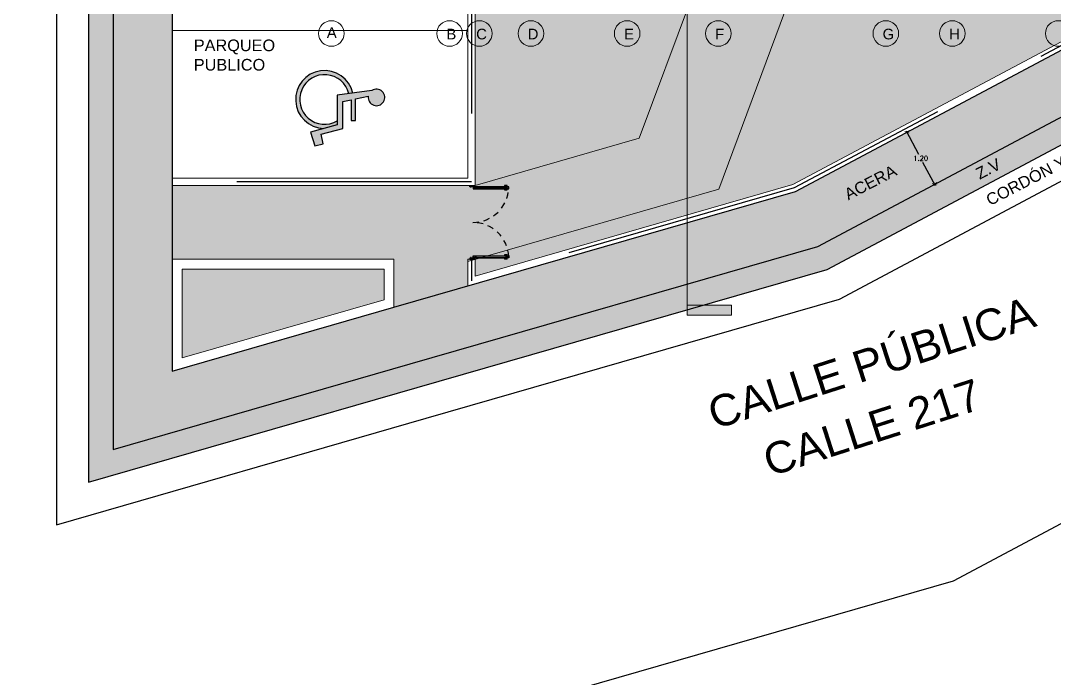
# Model space of a CAD drawing. Header units: inches. Extents: x -6 to 158, y 10 to 161.
# Drawn here: x 18.83 to 39.81, y 63.07 to 76.43 of the extents above; entities that cross this region are included whole.
import ezdxf

# ---------------------------------------------------------------- set-up
doc = ezdxf.new("R2010")
doc.units = ezdxf.units.IN
doc.header["$MEASUREMENT"] = 0
doc.linetypes.add('Hidden', pattern=[7.14375, 4.7625, -2.38125])
doc.linetypes.add('Trim_HIDDEN', pattern=[0.375, 0.25, -0.125])
for name, color, linetype in [('2 Ejes 2', 2, 'Continuous'), ('6', 6, 'Continuous'), ('_Trim_Achurados', 253, 'Continuous'), ('_Trim_Ventaneria', 2, 'Continuous'), ('HATCH ACERA QUIRIBI', 33, 'FENCELINE1'), ('HATCH ZONA VERDE QUIRIBI', 119, 'FENCELINE1'), ('PLUMA1', 1, 'Continuous')]:
    doc.layers.add(name, color=color, linetype=linetype)
for name, color, linetype, lineweight in [('A-FLOR', 5, 'Continuous', 9), ('A-FLOR-LEVL', 51, 'Continuous', 9), ('G-ANNO-SYMB', 111, 'Continuous', 9), ('S-GRID-IDEN', 1, 'Continuous', 9)]:
    doc.layers.add(name, color=color, linetype=linetype, lineweight=lineweight)
doc.layers.add('Sector terreno natural', color=7, linetype='Continuous', lineweight=13, true_color=0xa28c7c)
doc.styles.add('Arial', font='arial.ttf', dxfattribs={"height": 250})
doc.styles.add('Arial_1', font='arial.ttf', dxfattribs={"height": 450})
doc.styles.add('DETALLES$0$DETALLES$0$TEXTO GENERAL', font='romans.shx')
doc.styles.get("Standard").update_dxf_attribs({"font": 'arial.ttf'})
doc.linetypes.add('FENCELINE1', pattern='A,0.25,-0.1,[133,ltypeshp.shx,S=0.1,R=0,X=-0.1,Y=0],-0.1,1', length=1.45)
doc.dimstyles.new('DISTRIBUCIÓN$0$PLANTA ARQUITECTONICA$0$STANDARD', dxfattribs={"dimscale": 0, "dimtxt": 0.1, "dimasz": 0.075, "dimexe": 0.0333, "dimexo": 0.0333, "dimgap": 0.0333, "dimtad": 0, "dimtih": 1, "dimtoh": 1, "dimzin": 0, "dimdsep": 46, "dimtxsty": 'DETALLES$0$DETALLES$0$TEXTO GENERAL', "dimblk": 'DISTRIBUCIÓN$0$PLANTA ARQUITECTONICA$0$_ARCHTICK', "dimcen": 0.0333, "dimdle": 0.0333, "dimclrd": 124, "dimclre": 124, "dimclrt": 1, "dimaunit": 1, "dimadec": 0, "dimazin": 0, "dimtfac": 1, "dimtix": 1, "dimtmove": 2, "dimatfit": 3, "dimfxl": 2, "dimtolj": 1, "dimtzin": 0, "dimarcsym": 0})
pattern_1 = [(90, (-2717.0635, -1543.11324), (-0.0898025612, 0.0898025612), [0.0238125, -0.1557926224]), (45, (-2717.0635, -1543.11324), (-0.089802561, 0.089802561), [0.0238125, -0.1031875]), (135, (-2717.0635, -1543.11324), (-0.089802561, -0.089802561), [0.0238125, -0.1031875])]

# ---------------------------------------------------------------- blocks, each defined once
blk = doc.blocks.new('Sección - M_Section Tail - Filled-14299-Level 1')
at = {"layer": 'G-ANNO-SYMB'}
blk.add_hatch(color=256, dxfattribs=at).paths.add_polyline_path([(0, 9), (0, 0), (-2, 0), (-2, 9)], flags=0)
at = {"layer": 'G-ANNO-SYMB', "lineweight": 18}
for p, q in [((0, 9), (-2, 9)), ((-2, 9), (-2, 0)), ((0, 0), (0, 9)), ((-2, 0), (0, 0))]:
    blk.add_line(p, q, dxfattribs=at)
blk = doc.blocks.new('Grid - M_Grid Head - Circle-10837-Section 2')
at = {"layer": 'S-GRID-IDEN'}
blk.add_circle((-13844, 10530), 325, dxfattribs=at)
blk = doc.blocks.new('Minus')
at = {"layer": '_Trim_Achurados'}
h = blk.add_hatch(color=256, dxfattribs=at)
h.paths.add_polyline_path([(0.321, 0.201), (0.023, 0.201), (0.004, 0.294), (0.232, 0.294), (0.232, 0.34), (-0.006, 0.34), (-0.035, 0.481, 4.631739), (-0.099, 0.521), (-0.046, 0.139), (0.278, 0.139), (0.359, -0.154), (0.51, -0.108), (0.487, -0.015), (0.381, -0.039)])
h.paths.add_polyline_path([(0.319, -0.009), (0.278, 0.139), (0.236, 0.139, -3.033639), (-0.064, 0.266), (-0.07, 0.311, 2.045107)])
at = {"layer": 'PLUMA1'}
for p, q in [((-0.099, 0.521), (-0.046, 0.139)), ((-0.006, 0.34), (-0.035, 0.481)), ((0.232, 0.34), (-0.006, 0.34)), ((0.004, 0.294), (0.232, 0.294)), ((0.023, 0.201), (0.004, 0.294)), ((0.232, 0.294), (0.232, 0.34)), ((-0.046, 0.139), (0.278, 0.139)), ((0.321, 0.201), (0.023, 0.201)), ((0.278, 0.139), (0.359, -0.154)), ((0.381, -0.039), (0.321, 0.201)), ((0.359, -0.154), (0.51, -0.108)), ((0.487, -0.015), (0.381, -0.039)), ((0.51, -0.108), (0.487, -0.015))]:
    blk.add_line(p, q, dxfattribs=at)
for centre, radius, start, end in [((-0.023, 0.571), 0.0912, 262.396, 213.663), ((0, 0), 0.319, 102.7005, 358.4712), ((0, 0), 0.274, 103.5098, 30.5332)]:
    blk.add_arc(centre, radius, start, end, dxfattribs=at)
blk = doc.blocks.new('*U932')
at = {"layer": '_Trim_Ventaneria', "color": 250}
for p, q in [((0.003, 0.722), (0.003, 0.672)), ((0.013, 0.722), (0.013, 0.717)), ((0.013, 0.672), (0.013, 0.677)), ((0.028, 0.707), (0.023, 0.707)), ((0.023, 0.707), (0.023, 0.687)), ((0.028, 0.687), (0.023, 0.687)), ((0.028, 0.707), (0.068, 0.707)), ((0.068, 0.707), (0.073, 0.707)), ((0.068, 0.687), (0.073, 0.687)), ((0.073, 0.707), (0.073, 0.687)), ((0.083, 0.722), (0.083, 0.717)), ((0.083, 0.672), (0.083, 0.677)), ((0.093, 0.722), (0.093, 0.672)), ((1.407, 0.722), (1.407, 0.672)), ((1.417, 0.722), (1.417, 0.717)), ((1.417, 0.672), (1.417, 0.677)), ((1.432, 0.707), (1.427, 0.707)), ((1.427, 0.707), (1.427, 0.687)), ((1.432, 0.687), (1.427, 0.687)), ((1.472, 0.707), (1.432, 0.707)), ((1.472, 0.707), (1.477, 0.707)), ((1.472, 0.687), (1.477, 0.687)), ((1.477, 0.707), (1.477, 0.687)), ((1.487, 0.722), (1.487, 0.717)), ((1.487, 0.672), (1.487, 0.677)), ((1.497, 0.722), (1.497, 0.672)), ((0.028, 0.087), (0.068, 0.087)), ((1.472, 0.087), (1.432, 0.087)), ((0.035, -0.022), (0.025, -0.008)), ((0.035, -0.008), (0.025, -0.022)), ((1.465, -0.022), (1.475, -0.008)), ((1.465, -0.008), (1.475, -0.022))]:
    blk.add_line(p, q, dxfattribs=at)
for points in [[(0.028, 0.037), (0.068, 0.037), (0.068, 0.757), (0.028, 0.757)], [(0.033, 0.712), (0.063, 0.712), (0.063, 0.752), (0.033, 0.752)], [(0.063, 0.087), (0.033, 0.087), (0.033, 0.707), (0.063, 0.707)], [(1.472, 0.037), (1.432, 0.037), (1.432, 0.757), (1.472, 0.757)], [(1.467, 0.712), (1.437, 0.712), (1.437, 0.752), (1.467, 0.752)], [(1.437, 0.087), (1.467, 0.087), (1.467, 0.707), (1.437, 0.707)], [(0, -0.035), (0, 0.035), (0.025, 0.035), (0.025, -0.035)], [(0.005, -0.03), (0.005, 0.03), (0.02, 0.03), (0.02, -0.03)], [(0.033, 0.083), (0.063, 0.083), (0.063, 0.042), (0.033, 0.042)], [(1.467, 0.083), (1.437, 0.083), (1.437, 0.042), (1.467, 0.042)], [(1.5, -0.035), (1.5, 0.035), (1.475, 0.035), (1.475, -0.035)], [(1.495, -0.03), (1.495, 0.03), (1.48, 0.03), (1.48, -0.03)], [(0.025, -0.022), (0.025, -0.008), (0.035, -0.008), (0.035, -0.022)], [(1.475, -0.022), (1.475, -0.008), (1.465, -0.008), (1.465, -0.022)]]:
    blk.add_lwpolyline(points, close=True, dxfattribs=at)
at = {"layer": '_Trim_Ventaneria', "color": 250, "const_width": 0.005}
for points in [[(0.024, 0.036, 1), (0.029, 0.036, 1)], [(1.476, 0.036, -1), (1.471, 0.036, -1)]]:
    blk.add_lwpolyline(points, format="xyb", close=True, dxfattribs=at)
at = {"layer": '_Trim_Ventaneria', "color": 250}
for centre in [(0.026, 0.036), (1.474, 0.036)]:
    blk.add_circle(centre, 0.005, dxfattribs=at)
for centre, radius, start, end in [((0.008, 0.722), 0.005, 0, 180), ((0.008, 0.672), 0.005, 180, 0), ((0.023, 0.717), 0.01, 180, 270), ((0.023, 0.677), 0.01, 90, 180), ((0.073, 0.717), 0.01, 270, 0), ((0.073, 0.677), 0.01, 0, 90), ((0.087, 0.722), 0.005, 0, 180), ((0.087, 0.672), 0.005, 180, 0), ((1.412, 0.722), 0.005, 0, 180), ((1.412, 0.672), 0.005, 180, 0), ((1.427, 0.717), 0.01, 180, 270), ((1.427, 0.677), 0.01, 90, 180), ((1.477, 0.717), 0.01, 270, 0), ((1.477, 0.677), 0.01, 0, 90), ((1.492, 0.722), 0.005, 0, 180), ((1.492, 0.672), 0.005, 180, 0)]:
    blk.add_arc(centre, radius, start, end, dxfattribs=at)
at = {"layer": '_Trim_Ventaneria', "color": 250, "linetype": 'Trim_HIDDEN', "ltscale": 0.5}
for centre, start, end in [((0.02, 0.027), 0, 87.5081), ((1.48, 0.027), 92.4919, 180)]:
    blk.add_arc(centre, 0.73, start, end, dxfattribs=at)
blk = doc.blocks.new('DISTRIBUCIÓN$0$PLANTA ARQUITECTONICA$0$_ARCHTICK')
at = {"color": 0, "linetype": 'ByBlock', "const_width": 0.15}
blk.add_lwpolyline([(-0.5, -0.5), (0.5, 0.5)], dxfattribs=at)
blk = doc.blocks.new('*D1071')
at = {"layer": 'Defpoints', "color": 0, "transparency": 16777216}
for p in [(36.899, 74.209), (37.381, 73.106), (37.463, 73.15)]:
    blk.add_point(p, dxfattribs=at)
at = {"layer": 'Sector terreno natural', "color": 124, "lineweight": -2, "transparency": 16777216}
for p, q in [((36.87, 74.193), (36.787, 74.149)), ((36.801, 74.195), (37.055, 73.719)), ((37.397, 73.077), (37.143, 73.552)), ((37.434, 73.134), (37.352, 73.091))]:
    blk.add_line(p, q, dxfattribs=at)
at = {"layer": 'Sector terreno natural', "color": 124, "lineweight": -2, "transparency": 16777216, "xscale": 0.075, "yscale": 0.075, "zscale": 0.075}
for p, rotation in [((36.817, 74.165), 118.0559143334781), ((37.381, 73.106), 298.0559143334781)]:
    blk.add_blockref('DISTRIBUCIÓN$0$PLANTA ARQUITECTONICA$0$_ARCHTICK', p, dxfattribs=dict(at, rotation=rotation))
at = {"layer": 'Sector terreno natural', "color": 1, "transparency": 16777216, "insert": (37.099, 73.636), "char_height": 0.1, "attachment_point": 5, "style": 'DETALLES$0$DETALLES$0$TEXTO GENERAL'}
blk.add_mtext('\\A1;1.20', dxfattribs=at)

msp = doc.modelspace()

# ---------------------------------------------------------------- hatches: boundary and pattern name
at = {"layer": 'HATCH ACERA QUIRIBI', "linetype": 'ByBlock'}
h = msp.add_hatch(dxfattribs=at)
h.set_pattern_fill('AR-SAND', color=33, scale=0.005)
h.set_pattern_definition([(37.5, (-2717.0635, -1543.11324), (-0.008000156, 0.244706619), [0, -0.19304, 0, -0.2159, 0, -0.206375]), (7.5, (-2717.0635, -1543.11324), (0.22476164, 0.35841255), [0, -0.10414, 0, -0.17399, 0, -0.066675]), (327.5, (-2717.2197, -1543.11324), (0.395496185, 0.000718592), [0, -0.0635, 0, -0.2286, 0, -0.29845]), (317.5, (-2717.2197, -1543.11324), (0.381778226, 0.11146466), [0, -0.03175, 0, -0.14986, 0, -0.17145])])
h.paths.add_polyline_path([(20.035, 112.376), (20.706, 97.421), (20.706, 84.362), (20.706, 67.719), (26.739, 69.458), (35.014, 71.845), (44.88, 77.103), (47.868, 92.706), (50.122, 111.79)])
h.paths.add_polyline_path([(21.291, 111.152), (21.906, 97.448), (21.906, 84.362), (21.906, 69.314), (26.406, 70.612), (34.561, 72.963), (43.809, 77.892), (46.682, 92.889), (48.775, 110.616)], flags=16)
h = msp.add_hatch(dxfattribs=at)
h.set_pattern_fill('AR-SAND', color=33, scale=0.005)
h.set_pattern_definition([(37.5, (-2956.6152, -1549.60437), (-0.008000156, 0.244706619), [0, -0.19304, 0, -0.2159, 0, -0.206375]), (7.5, (-2956.6152, -1549.60437), (0.224761642, 0.35841255), [0, -0.10414, 0, -0.17399, 0, -0.066675]), (327.5, (-2956.7714, -1549.60437), (0.395496185, 0.000718592), [0, -0.0635, 0, -0.2286, 0, -0.29845]), (317.5, (-2956.7714, -1549.60437), (0.381778226, 0.11146466), [0, -0.03175, 0, -0.14986, 0, -0.17145])])
h.paths.add_polyline_path([(25.056, 79.383), (24.056, 79.383), (24.056, 108.577), (37.461, 108.577), (37.461, 102.577), (45.991, 102.577), (43.876, 87.883), (40.961, 87.883), (40.961, 78.383), (34.999, 78.383), (32.999, 73.008), (27.906, 71.54), (27.906, 71.044), (26.406, 70.612), (26.406, 71.583), (21.906, 71.583), (21.906, 73.083), (28.056, 73.083), (31.384, 74.043), (32.999, 78.383), (28.056, 78.383), (28.056, 79.383), (36.311, 79.383), (36.311, 78.658), (36.461, 78.658), (36.461, 79.383), (39.961, 79.383), (39.961, 88.883), (43.01, 88.883), (44.837, 101.577), (36.461, 101.577), (36.461, 107.577), (25.056, 107.577)])
at = {"layer": 'HATCH ZONA VERDE QUIRIBI', "linetype": 'Continuous'}
h = msp.add_hatch(dxfattribs=at)
h.set_pattern_fill('GRASS', color=112, scale=0.005, style=0)
h.set_pattern_definition(pattern_1)
h.paths.add_polyline_path([(19.511, 112.887), (20.206, 97.41), (20.206, 84.362), (20.206, 67.055), (26.877, 68.978), (35.203, 71.379), (45.326, 76.774), (48.363, 92.629), (50.683, 112.279)])
h.paths.add_polyline_path([(20.035, 112.376), (20.706, 97.421), (20.706, 84.362), (20.706, 67.719), (26.739, 69.458), (35.014, 71.845), (44.88, 77.103), (47.868, 92.706), (50.122, 111.79)], flags=16)
h = msp.add_hatch(dxfattribs=at)
h.set_pattern_fill('GRASS', color=112, scale=0.005, style=0)
h.set_pattern_definition(pattern_1)
h.paths.add_polyline_path([(26.206, 71.383), (26.206, 70.762), (22.106, 69.58), (22.106, 71.383)])
h.paths.add_polyline_path([(38.326, 110.609), (38.711, 110.601), (38.711, 110.812), (38.326, 110.82)])
h.paths.add_polyline_path([(38.711, 110.525), (38.326, 110.532), (38.326, 107.577), (38.711, 107.577)])
h.paths.add_polyline_path([(40.388, 110.493), (39.311, 110.514), (39.311, 107.577), (40.388, 107.577)])
h.paths.add_polyline_path([(39.311, 110.59), (40.388, 110.57), (40.388, 110.78), (39.311, 110.801)])
h.paths.add_polyline_path([(40.988, 110.558), (41.372, 110.551), (41.372, 110.76), (40.988, 110.768)])
h.paths.add_polyline_path([(41.372, 110.475), (40.988, 110.482), (40.988, 107.577), (41.373, 107.577)])
h.paths.add_polyline_path([(32.07, 77.519), (32.07, 77.319), (30.127, 77.319), (30.127, 77.519)])
h.paths.add_polyline_path([(32.999, 78.383), (28.056, 78.383), (28.056, 73.083), (31.384, 74.043)])
h.paths.add_polyline_path([(35.211, 77.519), (36.323, 77.519), (36.323, 77.319), (35.211, 77.319)])
h.paths.add_polyline_path([(35.874, 77.319), (35.874, 77.169), (35.61, 77.169), (35.61, 77.319)])
h.paths.add_polyline_path([(41.972, 110.54), (42.614, 110.527), (42.613, 110.451), (41.972, 110.463), (41.973, 107.577), (46.961, 107.577), (46.961, 104.567), (42.461, 104.567), (42.461, 102.577), (45.991, 102.577), (43.876, 87.883), (40.961, 87.883), (40.961, 78.383), (34.999, 78.383), (32.999, 73.008), (28.056, 71.583), (28.056, 71.243), (34.504, 73.103), (43.676, 77.991), (46.533, 92.912), (48.607, 110.469), (42.461, 110.589), (42.461, 110.739), (41.972, 110.749)])
h.paths.add_polyline_path([(28.925, 111.002), (28.925, 108.577), (37.461, 108.577), (37.461, 107.577), (37.726, 107.577), (37.726, 110.821), (38.246, 110.821), (37.461, 110.837), (37.461, 110.687), (31.061, 110.811), (31.061, 110.961), (25.056, 111.078), (25.056, 110.928), (21.448, 110.999), (22.056, 97.451), (22.056, 79.383), (22.775, 79.383), (22.656, 79.432), (22.622, 79.513), (22.622, 80.27), (22.736, 80.317), (23.993, 80.317), (24.056, 80.165), (24.056, 108.577), (27.341, 108.577), (27.341, 111.021), (27.941, 111.021), (27.941, 108.577), (28.326, 108.577), (28.326, 111.002)])
h.paths.add_polyline_path([(27.341, 110.742), (27.341, 110.818), (25.228, 110.859), (25.226, 110.782)])
h.paths.add_polyline_path([(28.326, 110.723), (28.326, 110.8), (27.941, 110.807), (27.941, 110.731)])
h.paths.add_polyline_path([(28.925, 110.788), (28.925, 110.712), (31.213, 110.668), (31.214, 110.745)])

# ---------------------------------------------------------------- linework, layer by layer
at = {"color": 251, "linetype": 'Hidden'}
msp.add_line((27.981, 71.583), (27.981, 71.144), dxfattribs=at)
for points in [[(42.461, 110.664), (48.691, 110.543), (46.607, 92.901), (43.742, 77.941), (34.533, 73.033), (27.981, 71.144)], [(21.981, 79.308), (27.981, 79.308), (27.981, 73.158), (21.906, 73.158)]]:
    msp.add_lwpolyline(points, dxfattribs=at)
at = {"color": 1}
msp.add_lwpolyline([(22.245, 60.576), (37.768, 65.052), (51.384, 72.309)], dxfattribs=at)
at = {"layer": '6', "color": 1}
for points in [[(18.831, 113.55), (19.556, 97.395), (19.556, 84.362), (19.556, 66.191), (27.058, 68.354), (35.449, 70.773), (45.906, 76.346), (49.005, 92.53), (51.413, 112.915)], [(19.511, 112.887), (20.206, 97.41), (20.206, 84.362), (20.206, 67.055), (26.877, 68.978), (35.203, 71.379), (45.326, 76.774), (48.363, 92.629), (50.683, 112.279)]]:
    msp.add_lwpolyline(points, close=True, dxfattribs=at)
at = {"layer": '6', "color": 2}
msp.add_lwpolyline([(20.035, 112.376), (20.706, 97.421), (20.706, 84.362), (20.706, 67.719), (26.739, 69.458), (35.014, 71.845), (44.88, 77.103), (47.868, 92.706), (50.122, 111.79)], close=True, dxfattribs=at)
at = {"layer": '6'}
msp.add_lwpolyline([(21.291, 111.152), (21.906, 97.448), (21.906, 84.362), (21.906, 69.314), (26.406, 70.612), (34.561, 72.963), (43.809, 77.892), (46.682, 92.889), (48.775, 110.616), (21.291, 111.152)], dxfattribs=at)
msp.add_lwpolyline([(21.291, 111.152), (21.906, 97.448), (21.906, 84.362), (21.906, 69.314), (26.406, 70.612), (34.561, 72.963), (43.809, 77.892), (46.682, 92.889), (48.775, 110.616), (21.291, 111.152)], dxfattribs=at)
at = {"layer": 'A-FLOR', "color": 1}
for p, q in [((20.706, 97.421), (20.706, 67.927)), ((32.999, 78.383), (31.384, 74.043)), ((32.999, 73.008), (34.999, 78.383)), ((31.384, 74.043), (28.056, 73.083)), ((28.056, 73.083), (21.906, 73.083)), ((27.906, 71.54), (32.999, 73.008)), ((21.906, 71.583), (26.406, 71.583)), ((26.406, 71.583), (26.406, 70.612)), ((27.906, 71.044), (27.906, 71.54))]:
    msp.add_line(p, q, dxfattribs=at)
at = {"layer": 'A-FLOR', "color": 5}
for p, q in [((21.906, 69.314), (21.906, 97.448)), ((43.809, 77.892), (34.561, 72.963)), ((34.561, 72.963), (21.906, 69.314))]:
    msp.add_line(p, q, dxfattribs=at)
at = {"layer": 'G-ANNO-SYMB'}
msp.add_line((32.361, 109.047), (32.361, 70.45), dxfattribs=at)
at = {"layer": 'G-ANNO-SYMB', "lineweight": 18}
msp.add_line((32.361, 75.21), (32.361, 74.01), dxfattribs=at)
at = {"layer": 'Sector terreno natural', "color": 2}
for p, q in [((27.906, 71.583), (27.906, 71.044)), ((27.906, 71.583), (28.056, 71.583)), ((28.056, 71.583), (28.056, 71.243))]:
    msp.add_line(p, q, dxfattribs=at)
for points in [[(42.461, 110.589), (48.607, 110.469), (46.533, 92.912), (43.676, 77.991), (34.504, 73.103), (28.056, 71.243)], [(22.056, 79.383), (28.056, 79.383), (28.056, 73.083), (21.906, 73.083)], [(21.906, 79.233), (27.906, 79.233), (27.906, 73.233), (21.906, 73.233)]]:
    msp.add_lwpolyline(points, dxfattribs=at)
at = {"layer": 'Sector terreno natural'}
for points in [[(27.906, 79.233), (27.906, 76.233), (21.906, 76.233), (21.906, 79.233), (27.906, 79.233)], [(27.906, 76.233), (27.906, 73.233), (21.906, 73.233), (21.906, 76.233), (27.906, 76.233)]]:
    msp.add_lwpolyline(points, dxfattribs=at)
at = {"layer": 'Sector terreno natural', "color": 1}
msp.add_lwpolyline([(26.206, 71.383), (26.206, 70.762), (22.106, 69.58), (22.106, 71.383)], close=True, dxfattribs=at)

# ---------------------------------------------------------------- block references
at = {"xscale": 1.844317910363014, "yscale": 1.844317910363014, "zscale": 1.844317910363014, "rotation": 270}
msp.add_blockref('Minus', (25, 74.829), dxfattribs=at)
at = {"layer": '_Trim_Ventaneria', "rotation": 270}
msp.add_blockref('*U932', (27.981, 73.083), dxfattribs=at)
at = {"layer": 'G-ANNO-SYMB', "lineweight": 18, "extrusion": (0, 0, -1), "xscale": 0.09999999999989992, "yscale": 0.09999999999989992, "zscale": 0.09999999999989992, "rotation": 90.00000000000001}
msp.add_blockref('Sección - M_Section Tail - Filled-14299-Level 1', (-32.361, 70.65), dxfattribs=at)
at = {"layer": 'S-GRID-IDEN', "color": 251, "xscale": 0.0008000000000000003, "yscale": 0.0008000000000000003, "zscale": 0.0008000000000000003}
for p in [(36.212, 67.746), (38.612, 67.746), (39.216, 67.746), (40.262, 67.746), (42.216, 67.746), (44.066, 67.746), (47.466, 67.746), (48.816, 67.746), (50.966, 67.746)]:
    msp.add_blockref('Grid - M_Grid Head - Circle-10837-Section 2', p, dxfattribs=at)

# ---------------------------------------------------------------- texts
at = {"layer": '2 Ejes 2', "color": 251, "char_height": 0.216, "width": 0.20395, "attachment_point": 1, "style": 'Arial_1'}
for s, insert in [('A', (25.044, 76.295)), ('B', (27.472, 76.266)), ('C', (28.076, 76.266)), ('D', (29.122, 76.266)), ('E', (31.076, 76.266)), ('F', (32.926, 76.266)), ('G', (36.326, 76.266)), ('H', (37.676, 76.266))]:
    msp.add_mtext(s, dxfattribs=dict(at, insert=insert))
at = {"layer": 'Sector terreno natural', "color": 2, "insert": (22.345, 76.047), "char_height": 0.23632, "attachment_point": 1}
msp.add_mtext_dynamic_manual_height_columns('{\\f@Arial Unicode MS|b0|i0|c0|p34;PARQUEO \\PPUBLICO}', width=11.73144, gutter_width=5, heights=[0], dxfattribs=at)
at = {"layer": 'Sector terreno natural', "color": 2, "char_height": 0.23632, "attachment_point": 1, "rotation": 27.4565}
for s, insert in [('{\\f@Arial Unicode MS|b0|i0|c0|p34;CORDÓN Y CAÑO}', (38.396, 72.874)), ('{\\f@Arial Unicode MS|b0|i0|c0|p34;Z.V}', (38.187, 73.408)), ('{\\f@Arial Unicode MS|b0|i0|c0|p34;ACERA}', (35.52, 72.987))]:
    msp.add_mtext_dynamic_manual_height_columns(s, width=11.73144, gutter_width=5, heights=[0], dxfattribs=dict(at, insert=insert))

# ---------------------------------------------------------------- dimensions: what is measured, and where the dimension line sits
at = {"layer": 'Sector terreno natural', "color": 2}
dim = msp.add_aligned_dim(p1=(36.899, 74.209), p2=(37.463, 73.15), distance=-0.093, dimstyle='DISTRIBUCIÓN$0$PLANTA ARQUITECTONICA$0$STANDARD', override={"dimscale": 1}, dxfattribs=at)
dim.commit()
dim.dimension.update_dxf_attribs({"geometry": '*D1071', "text_midpoint": (37.099, 73.636)})

# ---------------------------------------------------------------- next in the draw order: texts
at = {"layer": 'A-FLOR-LEVL', "insert": (38.19, 69.17), "char_height": 0.6394, "width": 4.68634, "attachment_point": 3, "rotation": 17.8001, "line_spacing_factor": 0.941778, "style": 'Arial', "bg_fill": 3, "box_fill_scale": 1.25, "bg_fill_color": 256, "bg_fill_true_color": 13158600, "bg_fill_transparency": 0}
msp.add_mtext('CALLE 217', dxfattribs=at)

# ---------------------------------------------------------------- next in the draw order: texts
at = {"layer": 'A-FLOR-LEVL', "insert": (39.286, 70.84), "char_height": 0.63936, "attachment_point": 3, "rotation": 17.8001, "line_spacing_factor": 0.941778, "style": 'Arial', "bg_fill": 3, "box_fill_scale": 1.25, "bg_fill_color": 256, "bg_fill_true_color": 13158600, "bg_fill_transparency": 0}
msp.add_mtext_dynamic_manual_height_columns('CALLE PÚBLICA', width=9.15296, gutter_width=12.5, heights=[0], dxfattribs=at)

doc.saveas('drawing.dxf')
